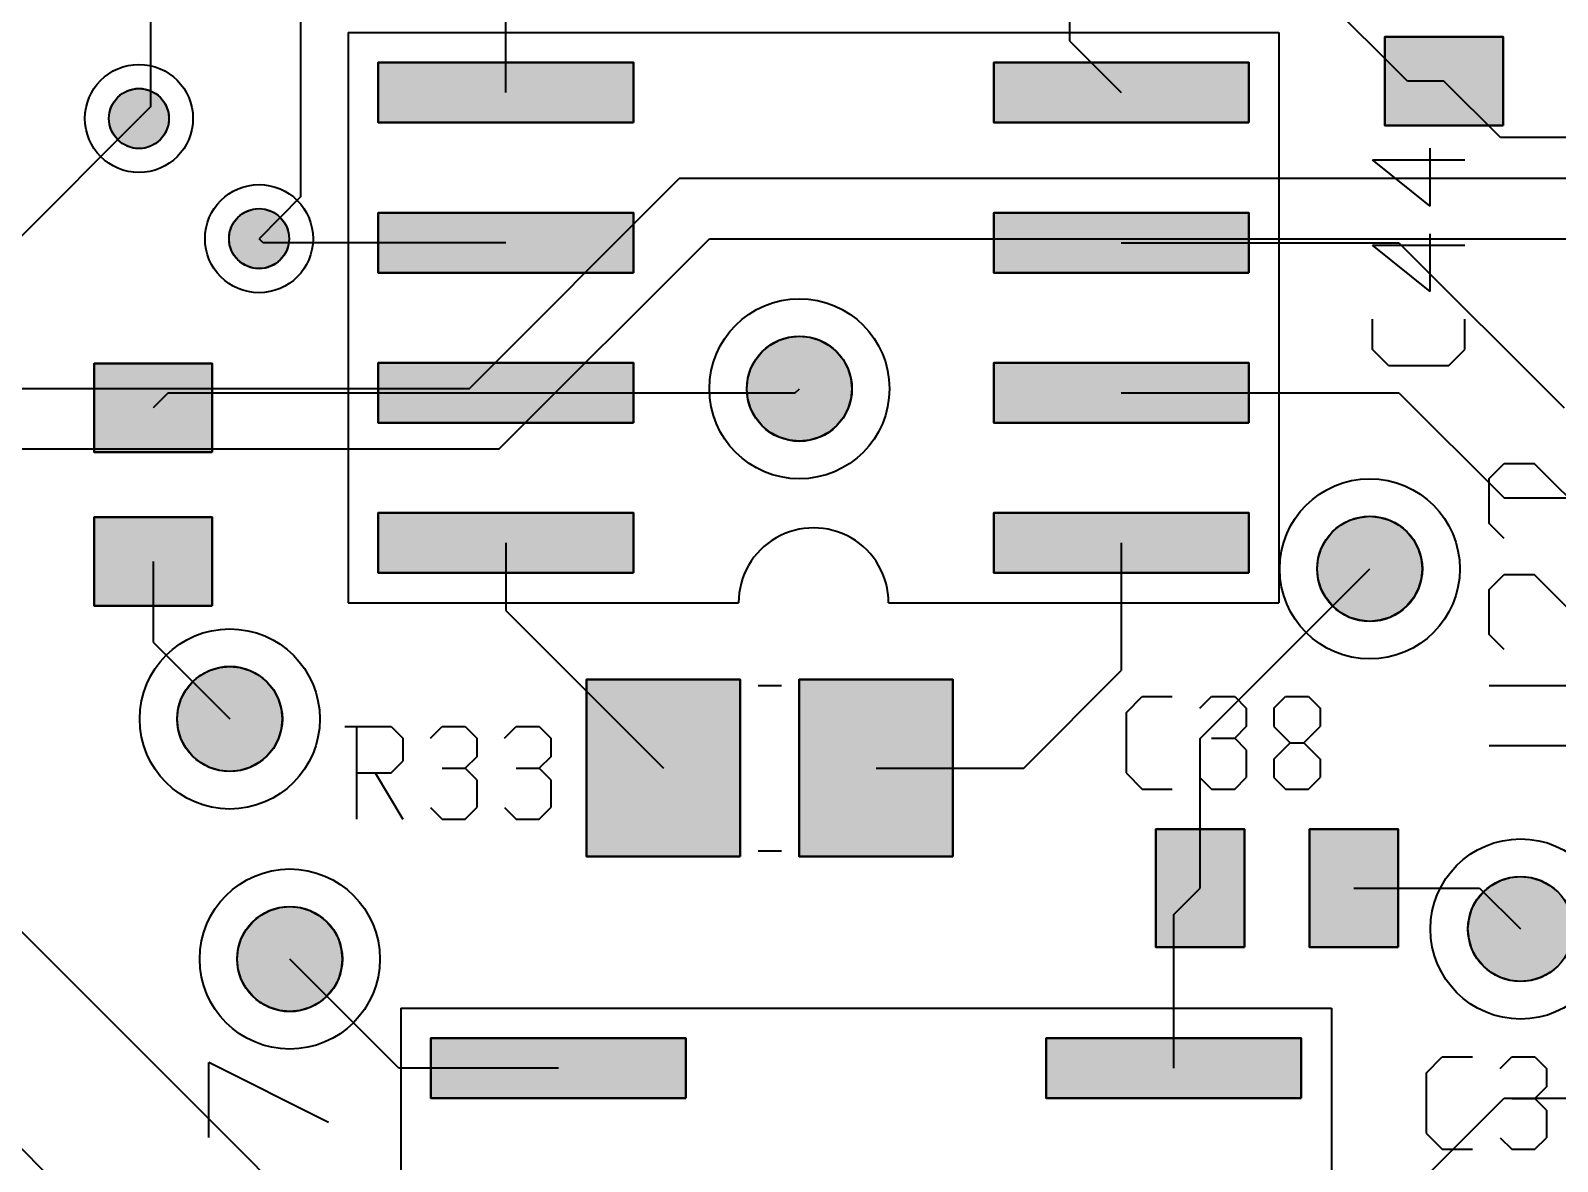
# Model space of a CAD drawing. Header units: millimetres. Extents: x 3 to 131, y 2 to 65.
# Drawn here: x 63 to 75.92, y 12.38 to 21.95 of the extents above; entities that cross this region are included whole.
import ezdxf

# ---------------------------------------------------------------- set-up
doc = ezdxf.new("R2010")
doc.units = ezdxf.units.MM
for name, color, linetype in [('bottom_copper', 7, 'Continuous'), ('drill_plated', 7, 'Continuous'), ('top_copper', 7, 'Continuous'), ('top_silk', 7, 'Continuous')]:
    doc.layers.add(name, color=color, linetype=linetype)

msp = doc.modelspace()

# ---------------------------------------------------------------- hatches: boundary and pattern name
at = {"layer": 'bottom_copper', "lineweight": 40}
for points in [[(64.169, 21.159), (64.154, 21.111), (64.131, 21.067), (64.099, 21.029), (64.061, 20.997), (64.017, 20.974), (63.969, 20.959), (63.92, 20.954), (63.87, 20.959), (63.823, 20.974), (63.779, 20.997), (63.74, 21.029), (63.709, 21.067), (63.685, 21.111), (63.671, 21.159), (63.666, 21.209), (63.671, 21.258), (63.685, 21.306), (63.709, 21.35), (63.74, 21.388), (63.779, 21.42), (63.823, 21.443), (63.87, 21.458), (63.92, 21.462), (63.969, 21.458), (64.017, 21.443), (64.061, 21.42), (64.099, 21.388), (64.131, 21.35), (64.154, 21.306), (64.169, 21.258), (64.174, 21.209), (64.169, 21.159)], [(65.185, 20.143), (65.17, 20.095), (65.147, 20.051), (65.115, 20.013), (65.077, 19.981), (65.033, 19.958), (64.985, 19.943), (64.936, 19.939), (64.886, 19.943), (64.839, 19.958), (64.795, 19.981), (64.756, 20.013), (64.725, 20.051), (64.701, 20.095), (64.687, 20.143), (64.682, 20.192), (64.687, 20.242), (64.701, 20.29), (64.725, 20.334), (64.756, 20.372), (64.795, 20.404), (64.839, 20.427), (64.886, 20.442), (64.936, 20.447), (64.985, 20.442), (65.033, 20.427), (65.077, 20.404), (65.115, 20.372), (65.147, 20.334), (65.17, 20.29), (65.185, 20.242), (65.19, 20.192), (65.185, 20.143)], [(69.944, 18.836), (69.918, 18.752), (69.877, 18.676), (69.822, 18.608), (69.755, 18.553), (69.678, 18.512), (69.595, 18.487), (69.508, 18.478), (69.421, 18.487), (69.338, 18.512), (69.261, 18.553), (69.193, 18.608), (69.138, 18.676), (69.097, 18.752), (69.072, 18.836), (69.063, 18.922), (69.072, 19.009), (69.097, 19.093), (69.138, 19.169), (69.193, 19.237), (69.261, 19.292), (69.338, 19.333), (69.421, 19.358), (69.508, 19.367), (69.595, 19.358), (69.678, 19.333), (69.755, 19.292), (69.822, 19.237), (69.877, 19.169), (69.918, 19.093), (69.944, 19.009), (69.952, 18.922), (69.944, 18.836)], [(74.77, 17.312), (74.744, 17.228), (74.703, 17.152), (74.648, 17.084), (74.581, 17.029), (74.504, 16.988), (74.421, 16.963), (74.334, 16.954), (74.247, 16.963), (74.164, 16.988), (74.087, 17.029), (74.019, 17.084), (73.964, 17.152), (73.923, 17.228), (73.898, 17.312), (73.889, 17.398), (73.898, 17.485), (73.923, 17.569), (73.964, 17.645), (74.019, 17.713), (74.087, 17.768), (74.164, 17.809), (74.247, 17.834), (74.334, 17.843), (74.421, 17.834), (74.504, 17.809), (74.581, 17.768), (74.648, 17.713), (74.703, 17.645), (74.744, 17.569), (74.77, 17.485), (74.778, 17.398), (74.77, 17.312)], [(65.124, 16.042), (65.099, 15.958), (65.057, 15.882), (65.002, 15.814), (64.935, 15.759), (64.858, 15.718), (64.775, 15.693), (64.688, 15.684), (64.601, 15.693), (64.518, 15.718), (64.441, 15.759), (64.374, 15.814), (64.318, 15.882), (64.277, 15.958), (64.252, 16.042), (64.243, 16.128), (64.252, 16.215), (64.277, 16.299), (64.318, 16.375), (64.374, 16.443), (64.441, 16.498), (64.518, 16.539), (64.601, 16.564), (64.688, 16.573), (64.775, 16.564), (64.858, 16.539), (64.935, 16.498), (65.002, 16.443), (65.057, 16.375), (65.099, 16.299), (65.124, 16.215), (65.132, 16.128), (65.124, 16.042)], [(76.046, 14.264), (76.021, 14.18), (75.979, 14.104), (75.924, 14.036), (75.857, 13.981), (75.78, 13.94), (75.697, 13.915), (75.61, 13.906), (75.523, 13.915), (75.44, 13.94), (75.363, 13.981), (75.296, 14.036), (75.24, 14.104), (75.199, 14.18), (75.174, 14.264), (75.165, 14.351), (75.174, 14.437), (75.199, 14.521), (75.24, 14.597), (75.296, 14.665), (75.363, 14.72), (75.44, 14.761), (75.523, 14.786), (75.61, 14.795), (75.697, 14.786), (75.78, 14.761), (75.857, 14.72), (75.924, 14.665), (75.979, 14.597), (76.021, 14.521), (76.046, 14.437), (76.054, 14.351), (76.046, 14.264)], [(65.632, 14.01), (65.607, 13.926), (65.565, 13.85), (65.51, 13.782), (65.443, 13.727), (65.366, 13.686), (65.283, 13.661), (65.196, 13.652), (65.109, 13.661), (65.026, 13.686), (64.949, 13.727), (64.882, 13.782), (64.826, 13.85), (64.785, 13.926), (64.76, 14.01), (64.751, 14.097), (64.76, 14.183), (64.785, 14.267), (64.826, 14.343), (64.882, 14.411), (64.949, 14.466), (65.026, 14.507), (65.109, 14.532), (65.196, 14.541), (65.283, 14.532), (65.366, 14.507), (65.443, 14.466), (65.51, 14.411), (65.565, 14.343), (65.607, 14.267), (65.632, 14.183), (65.64, 14.097), (65.632, 14.01)]]:
    msp.add_hatch(color=7, dxfattribs=at).paths.add_polyline_path(points, flags=0)
at = {"layer": 'drill_plated', "lineweight": 40}
for points in [[(64.169, 21.159), (64.154, 21.111), (64.131, 21.067), (64.099, 21.029), (64.061, 20.997), (64.017, 20.974), (63.969, 20.959), (63.92, 20.954), (63.87, 20.959), (63.823, 20.974), (63.779, 20.997), (63.74, 21.029), (63.709, 21.067), (63.685, 21.111), (63.671, 21.159), (63.666, 21.209), (63.671, 21.258), (63.685, 21.306), (63.709, 21.35), (63.74, 21.388), (63.779, 21.42), (63.823, 21.443), (63.87, 21.458), (63.92, 21.462), (63.969, 21.458), (64.017, 21.443), (64.061, 21.42), (64.099, 21.388), (64.131, 21.35), (64.154, 21.306), (64.169, 21.258), (64.174, 21.209), (64.169, 21.159)], [(65.185, 20.143), (65.17, 20.095), (65.147, 20.051), (65.115, 20.013), (65.077, 19.981), (65.033, 19.958), (64.985, 19.943), (64.936, 19.939), (64.886, 19.943), (64.839, 19.958), (64.795, 19.981), (64.756, 20.013), (64.725, 20.051), (64.701, 20.095), (64.687, 20.143), (64.682, 20.192), (64.687, 20.242), (64.701, 20.29), (64.725, 20.334), (64.756, 20.372), (64.795, 20.404), (64.839, 20.427), (64.886, 20.442), (64.936, 20.447), (64.985, 20.442), (65.033, 20.427), (65.077, 20.404), (65.115, 20.372), (65.147, 20.334), (65.17, 20.29), (65.185, 20.242), (65.19, 20.192), (65.185, 20.143)], [(69.944, 18.836), (69.918, 18.752), (69.877, 18.676), (69.822, 18.608), (69.755, 18.553), (69.678, 18.512), (69.595, 18.487), (69.508, 18.478), (69.421, 18.487), (69.338, 18.512), (69.261, 18.553), (69.193, 18.608), (69.138, 18.676), (69.097, 18.752), (69.072, 18.836), (69.063, 18.922), (69.072, 19.009), (69.097, 19.093), (69.138, 19.169), (69.193, 19.237), (69.261, 19.292), (69.338, 19.333), (69.421, 19.358), (69.508, 19.367), (69.595, 19.358), (69.678, 19.333), (69.755, 19.292), (69.822, 19.237), (69.877, 19.169), (69.918, 19.093), (69.944, 19.009), (69.952, 18.922), (69.944, 18.836)], [(74.77, 17.312), (74.744, 17.228), (74.703, 17.152), (74.648, 17.084), (74.581, 17.029), (74.504, 16.988), (74.421, 16.963), (74.334, 16.954), (74.247, 16.963), (74.164, 16.988), (74.087, 17.029), (74.019, 17.084), (73.964, 17.152), (73.923, 17.228), (73.898, 17.312), (73.889, 17.398), (73.898, 17.485), (73.923, 17.569), (73.964, 17.645), (74.019, 17.713), (74.087, 17.768), (74.164, 17.809), (74.247, 17.834), (74.334, 17.843), (74.421, 17.834), (74.504, 17.809), (74.581, 17.768), (74.648, 17.713), (74.703, 17.645), (74.744, 17.569), (74.77, 17.485), (74.778, 17.398), (74.77, 17.312)], [(65.124, 16.042), (65.099, 15.958), (65.057, 15.882), (65.002, 15.814), (64.935, 15.759), (64.858, 15.718), (64.775, 15.693), (64.688, 15.684), (64.601, 15.693), (64.518, 15.718), (64.441, 15.759), (64.374, 15.814), (64.318, 15.882), (64.277, 15.958), (64.252, 16.042), (64.243, 16.128), (64.252, 16.215), (64.277, 16.299), (64.318, 16.375), (64.374, 16.443), (64.441, 16.498), (64.518, 16.539), (64.601, 16.564), (64.688, 16.573), (64.775, 16.564), (64.858, 16.539), (64.935, 16.498), (65.002, 16.443), (65.057, 16.375), (65.099, 16.299), (65.124, 16.215), (65.132, 16.128), (65.124, 16.042)], [(76.046, 14.264), (76.021, 14.18), (75.979, 14.104), (75.924, 14.036), (75.857, 13.981), (75.78, 13.94), (75.697, 13.915), (75.61, 13.906), (75.523, 13.915), (75.44, 13.94), (75.363, 13.981), (75.296, 14.036), (75.24, 14.104), (75.199, 14.18), (75.174, 14.264), (75.165, 14.351), (75.174, 14.437), (75.199, 14.521), (75.24, 14.597), (75.296, 14.665), (75.363, 14.72), (75.44, 14.761), (75.523, 14.786), (75.61, 14.795), (75.697, 14.786), (75.78, 14.761), (75.857, 14.72), (75.924, 14.665), (75.979, 14.597), (76.021, 14.521), (76.046, 14.437), (76.054, 14.351), (76.046, 14.264)], [(65.632, 14.01), (65.607, 13.926), (65.565, 13.85), (65.51, 13.782), (65.443, 13.727), (65.366, 13.686), (65.283, 13.661), (65.196, 13.652), (65.109, 13.661), (65.026, 13.686), (64.949, 13.727), (64.882, 13.782), (64.826, 13.85), (64.785, 13.926), (64.76, 14.01), (64.751, 14.097), (64.76, 14.183), (64.785, 14.267), (64.826, 14.343), (64.882, 14.411), (64.949, 14.466), (65.026, 14.507), (65.109, 14.532), (65.196, 14.541), (65.283, 14.532), (65.366, 14.507), (65.443, 14.466), (65.51, 14.411), (65.565, 14.343), (65.607, 14.267), (65.632, 14.183), (65.64, 14.097), (65.632, 14.01)]]:
    msp.add_hatch(color=7, dxfattribs=at).paths.add_polyline_path(points, flags=0)
at = {"layer": 'top_copper', "lineweight": 40}
for points in [[(75.462, 21.15), (74.462, 21.15), (74.462, 21.899), (75.462, 21.899), (75.462, 21.15)], [(68.104, 21.174), (65.945, 21.174), (65.945, 21.682), (68.104, 21.682), (68.104, 21.174)], [(73.311, 21.174), (71.152, 21.174), (71.152, 21.682), (73.311, 21.682), (73.311, 21.174)], [(64.169, 21.159), (64.154, 21.111), (64.131, 21.067), (64.099, 21.029), (64.061, 20.997), (64.017, 20.974), (63.969, 20.959), (63.92, 20.954), (63.87, 20.959), (63.823, 20.974), (63.779, 20.997), (63.74, 21.029), (63.709, 21.067), (63.685, 21.111), (63.671, 21.159), (63.666, 21.209), (63.671, 21.258), (63.685, 21.306), (63.709, 21.35), (63.74, 21.388), (63.779, 21.42), (63.823, 21.443), (63.87, 21.458), (63.92, 21.462), (63.969, 21.458), (64.017, 21.443), (64.061, 21.42), (64.099, 21.388), (64.131, 21.35), (64.154, 21.306), (64.169, 21.258), (64.174, 21.209), (64.169, 21.159)], [(65.185, 20.143), (65.17, 20.095), (65.147, 20.051), (65.115, 20.013), (65.077, 19.981), (65.033, 19.958), (64.985, 19.943), (64.936, 19.939), (64.886, 19.943), (64.839, 19.958), (64.795, 19.981), (64.756, 20.013), (64.725, 20.051), (64.701, 20.095), (64.687, 20.143), (64.682, 20.192), (64.687, 20.242), (64.701, 20.29), (64.725, 20.334), (64.756, 20.372), (64.795, 20.404), (64.839, 20.427), (64.886, 20.442), (64.936, 20.447), (64.985, 20.442), (65.033, 20.427), (65.077, 20.404), (65.115, 20.372), (65.147, 20.334), (65.17, 20.29), (65.185, 20.242), (65.19, 20.192), (65.185, 20.143)], [(68.104, 19.904), (65.945, 19.904), (65.945, 20.412), (68.104, 20.412), (68.104, 19.904)], [(73.311, 19.904), (71.152, 19.904), (71.152, 20.412), (73.311, 20.412), (73.311, 19.904)], [(69.944, 18.836), (69.918, 18.752), (69.877, 18.676), (69.822, 18.608), (69.755, 18.553), (69.678, 18.512), (69.595, 18.487), (69.508, 18.478), (69.421, 18.487), (69.338, 18.512), (69.261, 18.553), (69.193, 18.608), (69.138, 18.676), (69.097, 18.752), (69.072, 18.836), (69.063, 18.922), (69.072, 19.009), (69.097, 19.093), (69.138, 19.169), (69.193, 19.237), (69.261, 19.292), (69.338, 19.333), (69.421, 19.358), (69.508, 19.367), (69.595, 19.358), (69.678, 19.333), (69.755, 19.292), (69.822, 19.237), (69.877, 19.169), (69.918, 19.093), (69.944, 19.009), (69.952, 18.922), (69.944, 18.836)], [(64.54, 18.386), (63.54, 18.386), (63.54, 19.136), (64.54, 19.136), (64.54, 18.386)], [(68.104, 18.634), (65.945, 18.634), (65.945, 19.142), (68.104, 19.142), (68.104, 18.634)], [(73.311, 18.634), (71.152, 18.634), (71.152, 19.142), (73.311, 19.142), (73.311, 18.634)], [(64.54, 17.086), (63.54, 17.086), (63.54, 17.835), (64.54, 17.835), (64.54, 17.086)], [(68.104, 17.364), (65.945, 17.364), (65.945, 17.872), (68.104, 17.872), (68.104, 17.364)], [(73.311, 17.364), (71.152, 17.364), (71.152, 17.872), (73.311, 17.872), (73.311, 17.364)], [(74.77, 17.312), (74.744, 17.228), (74.703, 17.152), (74.648, 17.084), (74.581, 17.029), (74.504, 16.988), (74.421, 16.963), (74.334, 16.954), (74.247, 16.963), (74.164, 16.988), (74.087, 17.029), (74.019, 17.084), (73.964, 17.152), (73.923, 17.228), (73.898, 17.312), (73.889, 17.398), (73.898, 17.485), (73.923, 17.569), (73.964, 17.645), (74.019, 17.713), (74.087, 17.768), (74.164, 17.809), (74.247, 17.834), (74.334, 17.843), (74.421, 17.834), (74.504, 17.809), (74.581, 17.768), (74.648, 17.713), (74.703, 17.645), (74.744, 17.569), (74.77, 17.485), (74.778, 17.398), (74.77, 17.312)], [(65.124, 16.042), (65.099, 15.958), (65.057, 15.882), (65.002, 15.814), (64.935, 15.759), (64.858, 15.718), (64.775, 15.693), (64.688, 15.684), (64.601, 15.693), (64.518, 15.718), (64.441, 15.759), (64.374, 15.814), (64.318, 15.882), (64.277, 15.958), (64.252, 16.042), (64.243, 16.128), (64.252, 16.215), (64.277, 16.299), (64.318, 16.375), (64.374, 16.443), (64.441, 16.498), (64.518, 16.539), (64.601, 16.564), (64.688, 16.573), (64.775, 16.564), (64.858, 16.539), (64.935, 16.498), (65.002, 16.443), (65.057, 16.375), (65.099, 16.299), (65.124, 16.215), (65.132, 16.128), (65.124, 16.042)], [(69.008, 14.963), (67.708, 14.963), (67.708, 16.462), (69.008, 16.462), (69.008, 14.963)], [(70.807, 14.963), (69.507, 14.963), (69.507, 16.462), (70.807, 16.462), (70.807, 14.963)], [(73.275, 14.197), (72.525, 14.197), (72.525, 15.197), (73.275, 15.197), (73.275, 14.197)], [(74.575, 14.197), (73.825, 14.197), (73.825, 15.197), (74.575, 15.197), (74.575, 14.197)], [(76.046, 14.264), (76.021, 14.18), (75.979, 14.104), (75.924, 14.036), (75.857, 13.981), (75.78, 13.94), (75.697, 13.915), (75.61, 13.906), (75.523, 13.915), (75.44, 13.94), (75.363, 13.981), (75.296, 14.036), (75.24, 14.104), (75.199, 14.18), (75.174, 14.264), (75.165, 14.351), (75.174, 14.437), (75.199, 14.521), (75.24, 14.597), (75.296, 14.665), (75.363, 14.72), (75.44, 14.761), (75.523, 14.786), (75.61, 14.795), (75.697, 14.786), (75.78, 14.761), (75.857, 14.72), (75.924, 14.665), (75.979, 14.597), (76.021, 14.521), (76.046, 14.437), (76.054, 14.351), (76.046, 14.264)], [(65.632, 14.01), (65.607, 13.926), (65.565, 13.85), (65.51, 13.782), (65.443, 13.727), (65.366, 13.686), (65.283, 13.661), (65.196, 13.652), (65.109, 13.661), (65.026, 13.686), (64.949, 13.727), (64.882, 13.782), (64.826, 13.85), (64.785, 13.926), (64.76, 14.01), (64.751, 14.097), (64.76, 14.183), (64.785, 14.267), (64.826, 14.343), (64.882, 14.411), (64.949, 14.466), (65.026, 14.507), (65.109, 14.532), (65.196, 14.541), (65.283, 14.532), (65.366, 14.507), (65.443, 14.466), (65.51, 14.411), (65.565, 14.343), (65.607, 14.267), (65.632, 14.183), (65.64, 14.097), (65.632, 14.01)], [(68.548, 12.919), (66.389, 12.919), (66.389, 13.427), (68.548, 13.427), (68.548, 12.919)], [(73.755, 12.919), (71.596, 12.919), (71.596, 13.427), (73.755, 13.427), (73.755, 12.919)]]:
    msp.add_hatch(color=7, dxfattribs=at).paths.add_polyline_path(points, flags=0)

# ---------------------------------------------------------------- linework, layer by layer
at = {"layer": 'bottom_copper', "color": 7, "lineweight": 40}
for p, q in [((64.018, 23.841), (64.018, 21.307)), ((65.288, 23.841), (65.288, 20.545)), ((64.018, 21.307), (63.92, 21.209)), ((66.714, 18.922), (68.492, 20.701)), ((84.748, 20.701), (68.492, 20.701)), ((65.288, 20.545), (64.936, 20.192)), ((66.968, 18.415), (68.746, 20.192)), ((68.746, 20.192), (84.494, 20.192)), ((66.714, 18.922), (58.332, 18.922)), ((58.84, 18.415), (66.968, 18.415))]:
    msp.add_line(p, q, dxfattribs=at)
for points in [[(64.169, 21.159), (64.154, 21.111), (64.131, 21.067), (64.099, 21.029), (64.061, 20.997), (64.017, 20.974), (63.969, 20.959), (63.92, 20.954), (63.87, 20.959), (63.823, 20.974), (63.779, 20.997), (63.74, 21.029), (63.709, 21.067), (63.685, 21.111), (63.671, 21.159), (63.666, 21.209), (63.671, 21.258), (63.685, 21.306), (63.709, 21.35), (63.74, 21.388), (63.779, 21.42), (63.823, 21.443), (63.87, 21.458), (63.92, 21.462), (63.969, 21.458), (64.017, 21.443), (64.061, 21.42), (64.099, 21.388), (64.131, 21.35), (64.154, 21.306), (64.169, 21.258), (64.174, 21.209), (64.169, 21.159)], [(65.185, 20.143), (65.17, 20.095), (65.147, 20.051), (65.115, 20.013), (65.077, 19.981), (65.033, 19.958), (64.985, 19.943), (64.936, 19.939), (64.886, 19.943), (64.839, 19.958), (64.795, 19.981), (64.756, 20.013), (64.725, 20.051), (64.701, 20.095), (64.687, 20.143), (64.682, 20.192), (64.687, 20.242), (64.701, 20.29), (64.725, 20.334), (64.756, 20.372), (64.795, 20.404), (64.839, 20.427), (64.886, 20.442), (64.936, 20.447), (64.985, 20.442), (65.033, 20.427), (65.077, 20.404), (65.115, 20.372), (65.147, 20.334), (65.17, 20.29), (65.185, 20.242), (65.19, 20.192), (65.185, 20.143)], [(69.944, 18.836), (69.918, 18.752), (69.877, 18.676), (69.822, 18.608), (69.755, 18.553), (69.678, 18.512), (69.595, 18.487), (69.508, 18.478), (69.421, 18.487), (69.338, 18.512), (69.261, 18.553), (69.193, 18.608), (69.138, 18.676), (69.097, 18.752), (69.072, 18.836), (69.063, 18.922), (69.072, 19.009), (69.097, 19.093), (69.138, 19.169), (69.193, 19.237), (69.261, 19.292), (69.338, 19.333), (69.421, 19.358), (69.508, 19.367), (69.595, 19.358), (69.678, 19.333), (69.755, 19.292), (69.822, 19.237), (69.877, 19.169), (69.918, 19.093), (69.944, 19.009), (69.952, 18.922), (69.944, 18.836)], [(74.77, 17.312), (74.744, 17.228), (74.703, 17.152), (74.648, 17.084), (74.581, 17.029), (74.504, 16.988), (74.421, 16.963), (74.334, 16.954), (74.247, 16.963), (74.164, 16.988), (74.087, 17.029), (74.019, 17.084), (73.964, 17.152), (73.923, 17.228), (73.898, 17.312), (73.889, 17.398), (73.898, 17.485), (73.923, 17.569), (73.964, 17.645), (74.019, 17.713), (74.087, 17.768), (74.164, 17.809), (74.247, 17.834), (74.334, 17.843), (74.421, 17.834), (74.504, 17.809), (74.581, 17.768), (74.648, 17.713), (74.703, 17.645), (74.744, 17.569), (74.77, 17.485), (74.778, 17.398), (74.77, 17.312)], [(65.124, 16.042), (65.099, 15.958), (65.057, 15.882), (65.002, 15.814), (64.935, 15.759), (64.858, 15.718), (64.775, 15.693), (64.688, 15.684), (64.601, 15.693), (64.518, 15.718), (64.441, 15.759), (64.374, 15.814), (64.318, 15.882), (64.277, 15.958), (64.252, 16.042), (64.243, 16.128), (64.252, 16.215), (64.277, 16.299), (64.318, 16.375), (64.374, 16.443), (64.441, 16.498), (64.518, 16.539), (64.601, 16.564), (64.688, 16.573), (64.775, 16.564), (64.858, 16.539), (64.935, 16.498), (65.002, 16.443), (65.057, 16.375), (65.099, 16.299), (65.124, 16.215), (65.132, 16.128), (65.124, 16.042)], [(65.632, 14.01), (65.607, 13.926), (65.565, 13.85), (65.51, 13.782), (65.443, 13.727), (65.366, 13.686), (65.283, 13.661), (65.196, 13.652), (65.109, 13.661), (65.026, 13.686), (64.949, 13.727), (64.882, 13.782), (64.826, 13.85), (64.785, 13.926), (64.76, 14.01), (64.751, 14.097), (64.76, 14.183), (64.785, 14.267), (64.826, 14.343), (64.882, 14.411), (64.949, 14.466), (65.026, 14.507), (65.109, 14.532), (65.196, 14.541), (65.283, 14.532), (65.366, 14.507), (65.443, 14.466), (65.51, 14.411), (65.565, 14.343), (65.607, 14.267), (65.632, 14.183), (65.64, 14.097), (65.632, 14.01)]]:
    msp.add_lwpolyline(points, close=True, dxfattribs=at)
msp.add_lwpolyline([(75.924, 14.036), (75.857, 13.981), (75.78, 13.94), (75.697, 13.915), (75.61, 13.906), (75.523, 13.915), (75.44, 13.94), (75.363, 13.981), (75.296, 14.036), (75.24, 14.104), (75.199, 14.18), (75.174, 14.264), (75.165, 14.351), (75.174, 14.437), (75.199, 14.521), (75.24, 14.597), (75.296, 14.665), (75.363, 14.72), (75.44, 14.761), (75.523, 14.786), (75.61, 14.795), (75.697, 14.786), (75.78, 14.761), (75.857, 14.72), (75.924, 14.665)], dxfattribs=at)
for centre, major_axis in [((63.92, 21.209), (0.457, 0)), ((63.92, 21.209), (0.254, 0)), ((64.936, 20.192), (0.457, 0)), ((64.936, 20.192), (0.254, 0)), ((69.508, 18.922), (0.762, 0)), ((69.508, 18.922), (0.445, 0)), ((74.334, 17.398), (0.762, 0)), ((74.334, 17.398), (0.445, 0)), ((64.688, 16.128), (0.762, 0)), ((64.688, 16.128), (0.445, 0)), ((75.61, 14.351), (0.762, 0)), ((65.196, 14.097), (0.762, 0)), ((75.61, 14.351), (0.445, 0)), ((65.196, 14.097), (0.445, 0))]:
    msp.add_ellipse(centre, major_axis=major_axis, ratio=1, dxfattribs=at)
at = {"layer": 'drill_plated', "color": 7, "lineweight": 40}
for points in [[(64.169, 21.159), (64.154, 21.111), (64.131, 21.067), (64.099, 21.029), (64.061, 20.997), (64.017, 20.974), (63.969, 20.959), (63.92, 20.954), (63.87, 20.959), (63.823, 20.974), (63.779, 20.997), (63.74, 21.029), (63.709, 21.067), (63.685, 21.111), (63.671, 21.159), (63.666, 21.209), (63.671, 21.258), (63.685, 21.306), (63.709, 21.35), (63.74, 21.388), (63.779, 21.42), (63.823, 21.443), (63.87, 21.458), (63.92, 21.462), (63.969, 21.458), (64.017, 21.443), (64.061, 21.42), (64.099, 21.388), (64.131, 21.35), (64.154, 21.306), (64.169, 21.258), (64.174, 21.209), (64.169, 21.159)], [(65.185, 20.143), (65.17, 20.095), (65.147, 20.051), (65.115, 20.013), (65.077, 19.981), (65.033, 19.958), (64.985, 19.943), (64.936, 19.939), (64.886, 19.943), (64.839, 19.958), (64.795, 19.981), (64.756, 20.013), (64.725, 20.051), (64.701, 20.095), (64.687, 20.143), (64.682, 20.192), (64.687, 20.242), (64.701, 20.29), (64.725, 20.334), (64.756, 20.372), (64.795, 20.404), (64.839, 20.427), (64.886, 20.442), (64.936, 20.447), (64.985, 20.442), (65.033, 20.427), (65.077, 20.404), (65.115, 20.372), (65.147, 20.334), (65.17, 20.29), (65.185, 20.242), (65.19, 20.192), (65.185, 20.143)], [(69.944, 18.836), (69.918, 18.752), (69.877, 18.676), (69.822, 18.608), (69.755, 18.553), (69.678, 18.512), (69.595, 18.487), (69.508, 18.478), (69.421, 18.487), (69.338, 18.512), (69.261, 18.553), (69.193, 18.608), (69.138, 18.676), (69.097, 18.752), (69.072, 18.836), (69.063, 18.922), (69.072, 19.009), (69.097, 19.093), (69.138, 19.169), (69.193, 19.237), (69.261, 19.292), (69.338, 19.333), (69.421, 19.358), (69.508, 19.367), (69.595, 19.358), (69.678, 19.333), (69.755, 19.292), (69.822, 19.237), (69.877, 19.169), (69.918, 19.093), (69.944, 19.009), (69.952, 18.922), (69.944, 18.836)], [(74.77, 17.312), (74.744, 17.228), (74.703, 17.152), (74.648, 17.084), (74.581, 17.029), (74.504, 16.988), (74.421, 16.963), (74.334, 16.954), (74.247, 16.963), (74.164, 16.988), (74.087, 17.029), (74.019, 17.084), (73.964, 17.152), (73.923, 17.228), (73.898, 17.312), (73.889, 17.398), (73.898, 17.485), (73.923, 17.569), (73.964, 17.645), (74.019, 17.713), (74.087, 17.768), (74.164, 17.809), (74.247, 17.834), (74.334, 17.843), (74.421, 17.834), (74.504, 17.809), (74.581, 17.768), (74.648, 17.713), (74.703, 17.645), (74.744, 17.569), (74.77, 17.485), (74.778, 17.398), (74.77, 17.312)], [(65.124, 16.042), (65.099, 15.958), (65.057, 15.882), (65.002, 15.814), (64.935, 15.759), (64.858, 15.718), (64.775, 15.693), (64.688, 15.684), (64.601, 15.693), (64.518, 15.718), (64.441, 15.759), (64.374, 15.814), (64.318, 15.882), (64.277, 15.958), (64.252, 16.042), (64.243, 16.128), (64.252, 16.215), (64.277, 16.299), (64.318, 16.375), (64.374, 16.443), (64.441, 16.498), (64.518, 16.539), (64.601, 16.564), (64.688, 16.573), (64.775, 16.564), (64.858, 16.539), (64.935, 16.498), (65.002, 16.443), (65.057, 16.375), (65.099, 16.299), (65.124, 16.215), (65.132, 16.128), (65.124, 16.042)], [(65.632, 14.01), (65.607, 13.926), (65.565, 13.85), (65.51, 13.782), (65.443, 13.727), (65.366, 13.686), (65.283, 13.661), (65.196, 13.652), (65.109, 13.661), (65.026, 13.686), (64.949, 13.727), (64.882, 13.782), (64.826, 13.85), (64.785, 13.926), (64.76, 14.01), (64.751, 14.097), (64.76, 14.183), (64.785, 14.267), (64.826, 14.343), (64.882, 14.411), (64.949, 14.466), (65.026, 14.507), (65.109, 14.532), (65.196, 14.541), (65.283, 14.532), (65.366, 14.507), (65.443, 14.466), (65.51, 14.411), (65.565, 14.343), (65.607, 14.267), (65.632, 14.183), (65.64, 14.097), (65.632, 14.01)]]:
    msp.add_lwpolyline(points, close=True, dxfattribs=at)
msp.add_lwpolyline([(75.924, 14.036), (75.857, 13.981), (75.78, 13.94), (75.697, 13.915), (75.61, 13.906), (75.523, 13.915), (75.44, 13.94), (75.363, 13.981), (75.296, 14.036), (75.24, 14.104), (75.199, 14.18), (75.174, 14.264), (75.165, 14.351), (75.174, 14.437), (75.199, 14.521), (75.24, 14.597), (75.296, 14.665), (75.363, 14.72), (75.44, 14.761), (75.523, 14.786), (75.61, 14.795), (75.697, 14.786), (75.78, 14.761), (75.857, 14.72), (75.924, 14.665)], dxfattribs=at)
for centre, major_axis in [((63.92, 21.209), (0.254, 0)), ((64.936, 20.192), (0.254, 0)), ((69.508, 18.922), (0.445, 0)), ((74.334, 17.398), (0.445, 0)), ((64.688, 16.128), (0.445, 0)), ((75.61, 14.351), (0.445, 0)), ((65.196, 14.097), (0.445, 0))]:
    msp.add_ellipse(centre, major_axis=major_axis, ratio=1, dxfattribs=at)
at = {"layer": 'top_copper', "color": 7, "lineweight": 40}
for p, q in [((71.794, 23.973), (71.794, 21.865)), ((74.653, 21.525), (73.445, 22.733)), ((67.024, 21.428), (67.024, 22.275)), ((71.794, 21.865), (72.231, 21.428)), ((74.462, 21.899), (74.462, 21.15)), ((75.462, 21.899), (74.462, 21.899)), ((75.462, 21.15), (75.462, 21.899)), ((65.945, 21.682), (65.945, 21.174)), ((68.104, 21.682), (65.945, 21.682)), ((68.104, 21.174), (68.104, 21.682)), ((71.152, 21.682), (71.152, 21.174)), ((73.311, 21.682), (71.152, 21.682)), ((73.311, 21.174), (73.311, 21.682)), ((74.962, 21.525), (74.653, 21.525)), ((75.44, 21.047), (74.962, 21.525)), ((62.904, 20.192), (63.92, 21.209)), ((65.945, 21.174), (68.104, 21.174)), ((71.152, 21.174), (73.311, 21.174)), ((74.462, 21.15), (75.462, 21.15)), ((77.248, 21.047), (75.44, 21.047)), ((65.945, 20.412), (65.945, 19.904)), ((68.104, 20.412), (65.945, 20.412)), ((68.104, 19.904), (68.104, 20.412)), ((71.152, 20.412), (71.152, 19.904)), ((73.311, 20.412), (71.152, 20.412)), ((73.311, 19.904), (73.311, 20.412)), ((64.971, 20.158), (64.936, 20.192)), ((67.024, 20.158), (64.971, 20.158)), ((72.231, 20.158), (74.581, 20.158)), ((74.581, 20.158), (75.978, 18.761)), ((65.945, 19.904), (68.104, 19.904)), ((71.152, 19.904), (73.311, 19.904)), ((63.54, 19.136), (63.54, 18.386)), ((64.54, 19.136), (63.54, 19.136)), ((64.54, 18.386), (64.54, 19.136)), ((65.945, 19.142), (65.945, 18.634)), ((68.104, 19.142), (65.945, 19.142)), ((68.104, 18.634), (68.104, 19.142)), ((71.152, 19.142), (71.152, 18.634)), ((73.311, 19.142), (71.152, 19.142)), ((73.311, 18.634), (73.311, 19.142)), ((64.167, 18.888), (64.04, 18.761)), ((64.167, 18.888), (69.473, 18.888)), ((69.473, 18.888), (69.508, 18.922)), ((72.231, 18.888), (74.581, 18.888)), ((74.581, 18.888), (75.47, 17.999)), ((65.945, 18.634), (68.104, 18.634)), ((71.152, 18.634), (73.311, 18.634)), ((63.54, 18.386), (64.54, 18.386)), ((75.47, 17.999), (78.518, 17.999)), ((63.54, 17.835), (63.54, 17.086)), ((64.54, 17.835), (63.54, 17.835)), ((64.54, 17.086), (64.54, 17.835)), ((65.945, 17.872), (65.945, 17.364)), ((68.104, 17.872), (65.945, 17.872)), ((68.104, 17.364), (68.104, 17.872)), ((71.152, 17.872), (71.152, 17.364)), ((73.311, 17.872), (71.152, 17.872)), ((73.311, 17.364), (73.311, 17.872)), ((67.024, 17.618), (67.024, 17.046)), ((72.231, 17.618), (72.231, 16.538)), ((64.04, 17.461), (64.04, 16.777)), ((65.945, 17.364), (68.104, 17.364)), ((71.152, 17.364), (73.311, 17.364)), ((72.9, 15.964), (74.334, 17.398)), ((63.54, 17.086), (64.54, 17.086)), ((67.024, 17.046), (68.358, 15.713)), ((64.04, 16.777), (64.688, 16.128)), ((71.406, 15.713), (72.231, 16.538)), ((69.008, 16.462), (67.708, 16.462)), ((67.708, 16.462), (67.708, 14.963)), ((69.008, 14.963), (69.008, 16.462)), ((70.807, 16.462), (69.507, 16.462)), ((69.507, 16.462), (69.507, 14.963)), ((70.807, 14.963), (70.807, 16.462)), ((72.9, 14.697), (72.9, 15.964)), ((70.157, 15.713), (71.406, 15.713)), ((73.275, 15.197), (72.525, 15.197)), ((72.525, 15.197), (72.525, 14.197)), ((73.275, 14.197), (73.275, 15.197)), ((74.575, 15.197), (73.825, 15.197)), ((73.825, 15.197), (73.825, 14.197)), ((74.575, 14.197), (74.575, 15.197)), ((67.708, 14.963), (69.008, 14.963)), ((69.507, 14.963), (70.807, 14.963)), ((72.676, 14.473), (72.9, 14.697)), ((74.2, 14.697), (75.264, 14.697)), ((75.264, 14.697), (75.61, 14.351)), ((72.676, 13.173), (72.676, 14.473)), ((62.904, 14.351), (64.688, 12.566)), ((66.12, 13.173), (65.196, 14.097)), ((72.525, 14.197), (73.275, 14.197)), ((73.825, 14.197), (74.575, 14.197)), ((61.619, 13.8), (63.651, 11.768)), ((66.389, 13.427), (66.389, 12.919)), ((68.548, 13.427), (66.389, 13.427)), ((68.548, 12.919), (68.548, 13.427)), ((71.596, 13.427), (71.596, 12.919)), ((73.755, 13.427), (71.596, 13.427)), ((73.755, 12.919), (73.755, 13.427)), ((67.469, 13.173), (66.12, 13.173)), ((66.389, 12.919), (68.548, 12.919)), ((71.596, 12.919), (73.755, 12.919)), ((74.454, 11.903), (75.47, 12.919)), ((75.47, 12.919), (76.964, 12.919)), ((65.352, 11.903), (64.682, 12.572))]:
    msp.add_line(p, q, dxfattribs=at)
for points in [[(75.462, 21.15), (74.462, 21.15), (74.462, 21.899), (75.462, 21.899), (75.462, 21.15)], [(68.104, 21.174), (65.945, 21.174), (65.945, 21.682), (68.104, 21.682), (68.104, 21.174)], [(73.311, 21.174), (71.152, 21.174), (71.152, 21.682), (73.311, 21.682), (73.311, 21.174)], [(64.169, 21.159), (64.154, 21.111), (64.131, 21.067), (64.099, 21.029), (64.061, 20.997), (64.017, 20.974), (63.969, 20.959), (63.92, 20.954), (63.87, 20.959), (63.823, 20.974), (63.779, 20.997), (63.74, 21.029), (63.709, 21.067), (63.685, 21.111), (63.671, 21.159), (63.666, 21.209), (63.671, 21.258), (63.685, 21.306), (63.709, 21.35), (63.74, 21.388), (63.779, 21.42), (63.823, 21.443), (63.87, 21.458), (63.92, 21.462), (63.969, 21.458), (64.017, 21.443), (64.061, 21.42), (64.099, 21.388), (64.131, 21.35), (64.154, 21.306), (64.169, 21.258), (64.174, 21.209), (64.169, 21.159)], [(65.185, 20.143), (65.17, 20.095), (65.147, 20.051), (65.115, 20.013), (65.077, 19.981), (65.033, 19.958), (64.985, 19.943), (64.936, 19.939), (64.886, 19.943), (64.839, 19.958), (64.795, 19.981), (64.756, 20.013), (64.725, 20.051), (64.701, 20.095), (64.687, 20.143), (64.682, 20.192), (64.687, 20.242), (64.701, 20.29), (64.725, 20.334), (64.756, 20.372), (64.795, 20.404), (64.839, 20.427), (64.886, 20.442), (64.936, 20.447), (64.985, 20.442), (65.033, 20.427), (65.077, 20.404), (65.115, 20.372), (65.147, 20.334), (65.17, 20.29), (65.185, 20.242), (65.19, 20.192), (65.185, 20.143)], [(68.104, 19.904), (65.945, 19.904), (65.945, 20.412), (68.104, 20.412), (68.104, 19.904)], [(73.311, 19.904), (71.152, 19.904), (71.152, 20.412), (73.311, 20.412), (73.311, 19.904)], [(69.944, 18.836), (69.918, 18.752), (69.877, 18.676), (69.822, 18.608), (69.755, 18.553), (69.678, 18.512), (69.595, 18.487), (69.508, 18.478), (69.421, 18.487), (69.338, 18.512), (69.261, 18.553), (69.193, 18.608), (69.138, 18.676), (69.097, 18.752), (69.072, 18.836), (69.063, 18.922), (69.072, 19.009), (69.097, 19.093), (69.138, 19.169), (69.193, 19.237), (69.261, 19.292), (69.338, 19.333), (69.421, 19.358), (69.508, 19.367), (69.595, 19.358), (69.678, 19.333), (69.755, 19.292), (69.822, 19.237), (69.877, 19.169), (69.918, 19.093), (69.944, 19.009), (69.952, 18.922), (69.944, 18.836)], [(64.54, 18.386), (63.54, 18.386), (63.54, 19.136), (64.54, 19.136), (64.54, 18.386)], [(68.104, 18.634), (65.945, 18.634), (65.945, 19.142), (68.104, 19.142), (68.104, 18.634)], [(73.311, 18.634), (71.152, 18.634), (71.152, 19.142), (73.311, 19.142), (73.311, 18.634)], [(64.54, 17.086), (63.54, 17.086), (63.54, 17.835), (64.54, 17.835), (64.54, 17.086)], [(68.104, 17.364), (65.945, 17.364), (65.945, 17.872), (68.104, 17.872), (68.104, 17.364)], [(73.311, 17.364), (71.152, 17.364), (71.152, 17.872), (73.311, 17.872), (73.311, 17.364)], [(74.77, 17.312), (74.744, 17.228), (74.703, 17.152), (74.648, 17.084), (74.581, 17.029), (74.504, 16.988), (74.421, 16.963), (74.334, 16.954), (74.247, 16.963), (74.164, 16.988), (74.087, 17.029), (74.019, 17.084), (73.964, 17.152), (73.923, 17.228), (73.898, 17.312), (73.889, 17.398), (73.898, 17.485), (73.923, 17.569), (73.964, 17.645), (74.019, 17.713), (74.087, 17.768), (74.164, 17.809), (74.247, 17.834), (74.334, 17.843), (74.421, 17.834), (74.504, 17.809), (74.581, 17.768), (74.648, 17.713), (74.703, 17.645), (74.744, 17.569), (74.77, 17.485), (74.778, 17.398), (74.77, 17.312)], [(65.124, 16.042), (65.099, 15.958), (65.057, 15.882), (65.002, 15.814), (64.935, 15.759), (64.858, 15.718), (64.775, 15.693), (64.688, 15.684), (64.601, 15.693), (64.518, 15.718), (64.441, 15.759), (64.374, 15.814), (64.318, 15.882), (64.277, 15.958), (64.252, 16.042), (64.243, 16.128), (64.252, 16.215), (64.277, 16.299), (64.318, 16.375), (64.374, 16.443), (64.441, 16.498), (64.518, 16.539), (64.601, 16.564), (64.688, 16.573), (64.775, 16.564), (64.858, 16.539), (64.935, 16.498), (65.002, 16.443), (65.057, 16.375), (65.099, 16.299), (65.124, 16.215), (65.132, 16.128), (65.124, 16.042)], [(69.008, 14.963), (67.708, 14.963), (67.708, 16.462), (69.008, 16.462), (69.008, 14.963)], [(70.807, 14.963), (69.507, 14.963), (69.507, 16.462), (70.807, 16.462), (70.807, 14.963)], [(73.275, 14.197), (72.525, 14.197), (72.525, 15.197), (73.275, 15.197), (73.275, 14.197)], [(74.575, 14.197), (73.825, 14.197), (73.825, 15.197), (74.575, 15.197), (74.575, 14.197)], [(65.632, 14.01), (65.607, 13.926), (65.565, 13.85), (65.51, 13.782), (65.443, 13.727), (65.366, 13.686), (65.283, 13.661), (65.196, 13.652), (65.109, 13.661), (65.026, 13.686), (64.949, 13.727), (64.882, 13.782), (64.826, 13.85), (64.785, 13.926), (64.76, 14.01), (64.751, 14.097), (64.76, 14.183), (64.785, 14.267), (64.826, 14.343), (64.882, 14.411), (64.949, 14.466), (65.026, 14.507), (65.109, 14.532), (65.196, 14.541), (65.283, 14.532), (65.366, 14.507), (65.443, 14.466), (65.51, 14.411), (65.565, 14.343), (65.607, 14.267), (65.632, 14.183), (65.64, 14.097), (65.632, 14.01)], [(68.548, 12.919), (66.389, 12.919), (66.389, 13.427), (68.548, 13.427), (68.548, 12.919)], [(73.755, 12.919), (71.596, 12.919), (71.596, 13.427), (73.755, 13.427), (73.755, 12.919)]]:
    msp.add_lwpolyline(points, close=True, dxfattribs=at)
msp.add_lwpolyline([(75.924, 14.036), (75.857, 13.981), (75.78, 13.94), (75.697, 13.915), (75.61, 13.906), (75.523, 13.915), (75.44, 13.94), (75.363, 13.981), (75.296, 14.036), (75.24, 14.104), (75.199, 14.18), (75.174, 14.264), (75.165, 14.351), (75.174, 14.437), (75.199, 14.521), (75.24, 14.597), (75.296, 14.665), (75.363, 14.72), (75.44, 14.761), (75.523, 14.786), (75.61, 14.795), (75.697, 14.786), (75.78, 14.761), (75.857, 14.72), (75.924, 14.665)], dxfattribs=at)
for centre, major_axis in [((63.92, 21.209), (0.457, 0)), ((63.92, 21.209), (0.254, 0)), ((64.936, 20.192), (0.457, 0)), ((64.936, 20.192), (0.254, 0)), ((69.508, 18.922), (0.762, 0)), ((69.508, 18.922), (0.445, 0)), ((74.334, 17.398), (0.762, 0)), ((74.334, 17.398), (0.445, 0)), ((64.688, 16.128), (0.762, 0)), ((64.688, 16.128), (0.445, 0)), ((75.61, 14.351), (0.762, 0)), ((65.196, 14.097), (0.762, 0)), ((75.61, 14.351), (0.445, 0)), ((65.196, 14.097), (0.445, 0))]:
    msp.add_ellipse(centre, major_axis=major_axis, ratio=1, dxfattribs=at)
at = {"layer": 'top_silk', "color": 7, "lineweight": 40}
for p, q in [((65.691, 21.936), (73.565, 21.936)), ((65.691, 21.936), (65.691, 17.11)), ((73.565, 21.936), (73.565, 17.11)), ((74.846, 20.468), (74.846, 20.957)), ((74.846, 20.468), (74.357, 20.859)), ((74.357, 20.859), (75.139, 20.859)), ((74.846, 19.744), (74.846, 20.233)), ((74.846, 19.744), (74.357, 20.136)), ((74.357, 20.136), (75.139, 20.136)), ((74.357, 19.255), (74.357, 19.51)), ((75.139, 19.255), (75.139, 19.51)), ((74.494, 19.119), (74.357, 19.255)), ((75.002, 19.119), (75.139, 19.255)), ((74.494, 19.119), (75.002, 19.119)), ((75.343, 18.164), (75.47, 18.291)), ((75.47, 18.291), (75.724, 18.291)), ((76.359, 17.656), (75.724, 18.291)), ((75.343, 17.783), (75.343, 18.164)), ((75.47, 17.656), (75.343, 17.783)), ((75.343, 17.224), (75.47, 17.351)), ((75.47, 17.351), (75.724, 17.351)), ((76.359, 16.716), (75.724, 17.351)), ((75.343, 16.843), (75.343, 17.224)), ((65.691, 17.11), (68.993, 17.11)), ((70.263, 17.11), (73.565, 17.11)), ((75.47, 16.716), (75.343, 16.843)), ((69.158, 16.412), (69.357, 16.412)), ((75.343, 16.411), (76.232, 16.411)), ((72.272, 16.18), (72.408, 16.317)), ((72.408, 16.317), (72.663, 16.317)), ((72.897, 16.219), (72.995, 16.317)), ((72.995, 16.317), (73.191, 16.317)), ((73.191, 16.317), (73.288, 16.219)), ((73.523, 16.219), (73.621, 16.317)), ((73.621, 16.317), (73.817, 16.317)), ((73.817, 16.317), (73.914, 16.219)), ((72.272, 16.18), (72.272, 15.672)), ((73.288, 16.219), (73.288, 16.063)), ((73.523, 16.219), (73.523, 16.063)), ((73.914, 16.219), (73.914, 16.063)), ((65.663, 16.063), (66.055, 16.063)), ((65.761, 16.063), (65.761, 15.281)), ((66.055, 16.063), (66.152, 15.965)), ((66.387, 15.965), (66.485, 16.063)), ((66.485, 16.063), (66.68, 16.063)), ((66.68, 16.063), (66.778, 15.965)), ((67.013, 15.965), (67.111, 16.063)), ((67.111, 16.063), (67.306, 16.063)), ((67.306, 16.063), (67.404, 15.965)), ((73.288, 16.063), (73.191, 15.965)), ((73.523, 16.063), (73.66, 15.926)), ((73.777, 15.926), (73.914, 16.063)), ((66.152, 15.965), (66.152, 15.77)), ((66.778, 15.965), (66.778, 15.809)), ((67.404, 15.965), (67.404, 15.809)), ((72.995, 15.965), (73.191, 15.965)), ((73.288, 15.867), (73.191, 15.965)), ((73.523, 15.789), (73.66, 15.926)), ((73.66, 15.926), (73.777, 15.926)), ((73.777, 15.926), (73.914, 15.789)), ((75.343, 15.903), (76.232, 15.903)), ((66.055, 15.672), (66.152, 15.77)), ((66.778, 15.809), (66.68, 15.711)), ((67.404, 15.809), (67.306, 15.711)), ((73.288, 15.867), (73.288, 15.633)), ((73.523, 15.789), (73.523, 15.633)), ((73.914, 15.789), (73.914, 15.633)), ((65.761, 15.672), (66.055, 15.672)), ((65.918, 15.672), (66.152, 15.281)), ((66.485, 15.711), (66.68, 15.711)), ((66.778, 15.613), (66.68, 15.711)), ((67.111, 15.711), (67.306, 15.711)), ((67.404, 15.613), (67.306, 15.711)), ((72.272, 15.672), (72.408, 15.535)), ((66.778, 15.613), (66.778, 15.379)), ((67.404, 15.613), (67.404, 15.379)), ((72.408, 15.535), (72.663, 15.535)), ((72.897, 15.633), (72.995, 15.535)), ((72.995, 15.535), (73.191, 15.535)), ((73.191, 15.535), (73.288, 15.633)), ((73.523, 15.633), (73.621, 15.535)), ((73.621, 15.535), (73.817, 15.535)), ((73.817, 15.535), (73.914, 15.633)), ((66.387, 15.379), (66.485, 15.281)), ((66.68, 15.281), (66.778, 15.379)), ((67.013, 15.379), (67.111, 15.281)), ((67.306, 15.281), (67.404, 15.379)), ((66.485, 15.281), (66.68, 15.281)), ((67.111, 15.281), (67.306, 15.281)), ((69.158, 15.013), (69.357, 15.013)), ((66.135, 13.681), (66.135, 8.855)), ((66.135, 13.681), (74.009, 13.681)), ((74.009, 13.681), (74.009, 8.855)), ((65.525, 12.713), (64.51, 13.221)), ((64.51, 12.586), (64.51, 13.221)), ((74.811, 13.132), (74.948, 13.269)), ((74.948, 13.269), (75.203, 13.269)), ((75.437, 13.171), (75.535, 13.269)), ((75.535, 13.269), (75.731, 13.269)), ((75.731, 13.269), (75.829, 13.171)), ((74.811, 13.132), (74.811, 12.624)), ((75.829, 13.171), (75.829, 13.015)), ((75.829, 13.015), (75.731, 12.917)), ((75.535, 12.917), (75.731, 12.917)), ((75.829, 12.819), (75.731, 12.917)), ((75.829, 12.819), (75.829, 12.585)), ((74.811, 12.624), (74.948, 12.487)), ((75.437, 12.585), (75.535, 12.487)), ((75.731, 12.487), (75.829, 12.585)), ((74.948, 12.487), (75.203, 12.487)), ((75.535, 12.487), (75.731, 12.487))]:
    msp.add_line(p, q, dxfattribs=at)
msp.add_ellipse((69.628, 17.11), major_axis=(0.635, 0), ratio=1, start_param=0, end_param=3.141593, dxfattribs=at)

doc.saveas('drawing.dxf')
